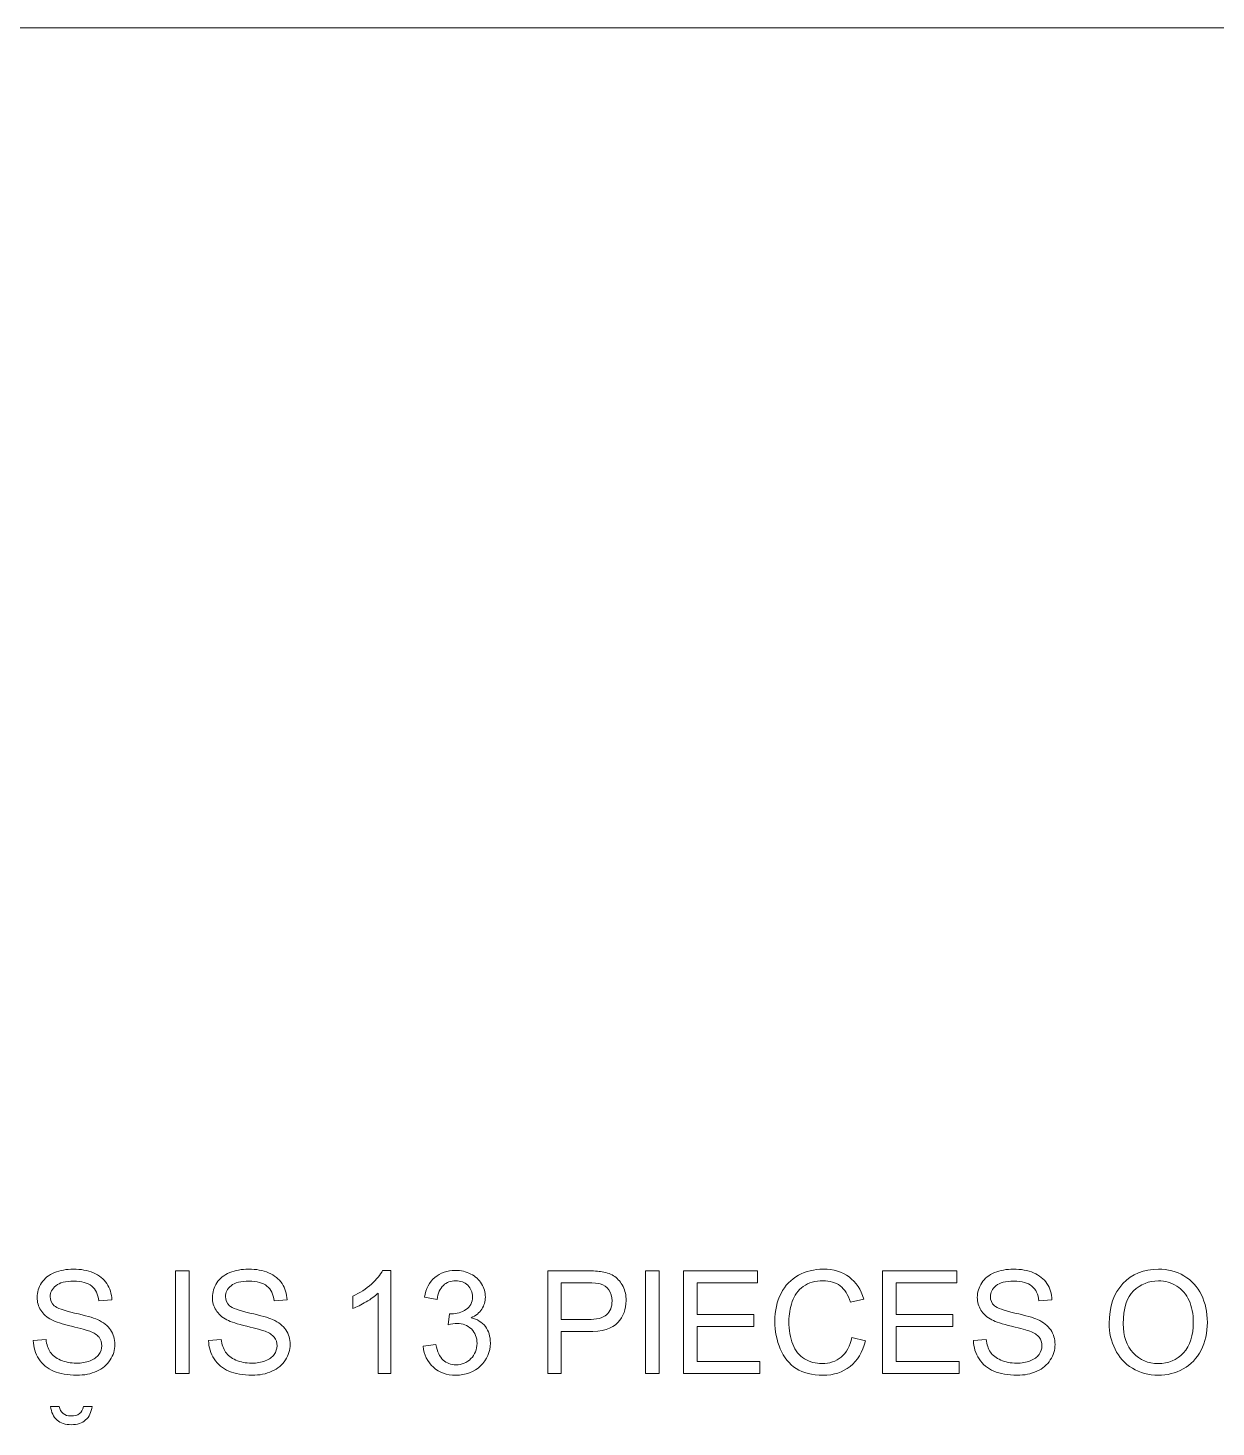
# Model space of a CAD drawing. Header units: millimetres. Extents: x -712 to 738, y -887 to 928.
# Drawn here: x -183.1 to -113, y 505 to 587.6 of the extents above; entities that cross this region are included whole.
import ezdxf

# ---------------------------------------------------------------- set-up
doc = ezdxf.new("R2010")
doc.units = ezdxf.units.MM
doc.header["$MEASUREMENT"] = 0
doc.layers.add('layer 1', color=7, linetype='Continuous')

msp = doc.modelspace()

# ---------------------------------------------------------------- linework, layer by layer
at = {"layer": 'layer 1', "lineweight": 9}
msp.add_open_spline([(-681.7377, -887.4186), (-681.7377, -887.4186), (706.7376, -887.4186), (706.7376, -887.4186), (706.7376, -887.4186), (723.657, -887.4186), (737.5, -873.5754), (737.5, -856.6561), (737.5, -856.6561), (737.5, -856.6561), (737.5, 556.8187), (737.5, 556.8187), (737.5, 556.8187), (737.5, 573.7381), (723.657, 587.5812), (706.7376, 587.5812), (706.7376, 587.5812), (706.7376, 587.5812), (-681.7377, 587.5812), (-681.7377, 587.5812), (-681.7377, 587.5812), (-698.657, 587.5812), (-712.5, 573.7381), (-712.5, 556.8187), (-712.5, 556.8187), (-712.5, 556.8187), (-712.5, -856.6561), (-712.5, -856.6561), (-712.5, -856.6561), (-712.5, -873.5754), (-698.657, -887.4186), (-681.7377, -887.4186)], degree=3, knots=[0, 0, 0, 0, 0.1111111, 0.1111111, 0.1111111, 0.1111111, 0.2222222, 0.2222222, 0.2222222, 0.2222222, 0.3333333, 0.3333333, 0.3333333, 0.3333333, 0.4444444, 0.4444444, 0.4444444, 0.4444444, 0.5555556, 0.5555556, 0.5555556, 0.5555556, 0.6666667, 0.6666667, 0.6666667, 0.6666667, 0.7777778, 0.7777778, 0.7777778, 0.7777778, 1, 1, 1, 1], dxfattribs=at)
at = {"layer": 'layer 1', "color": 250, "lineweight": 9}
for points, knots in [([(-182.8118, 510.079), (-182.8118, 510.079), (-182.0583, 510.1468), (-182.0583, 510.1468), (-182.0583, 510.1468), (-182.023, 509.842), (-181.9397, 509.5922), (-181.8085, 509.3961), (-181.8085, 509.3961), (-181.6773, 509.2014), (-181.4741, 509.0433), (-181.1989, 508.922), (-181.1989, 508.922), (-180.9238, 508.802), (-180.6134, 508.7414), (-180.2691, 508.7414), (-180.2691, 508.7414), (-179.9629, 508.7414), (-179.6934, 508.7865), (-179.4591, 508.8782), (-179.4591, 508.8782), (-179.2249, 508.97), (-179.0514, 509.0955), (-178.9371, 509.255), (-178.9371, 509.255), (-178.8228, 509.4144), (-178.7649, 509.588), (-178.7649, 509.7742), (-178.7649, 509.7742), (-178.7649, 509.9633), (-178.8199, 510.1284), (-178.93, 510.2709), (-178.93, 510.2709), (-179.0401, 510.412), (-179.2221, 510.5306), (-179.4761, 510.6279), (-179.4761, 510.6279), (-179.6383, 510.69), (-179.9982, 510.7888), (-180.5555, 510.9228), (-180.5555, 510.9228), (-181.1129, 511.0569), (-181.5023, 511.1825), (-181.7253, 511.301), (-181.7253, 511.301), (-182.0145, 511.4534), (-182.229, 511.6425), (-182.3701, 511.8668), (-182.3701, 511.8668), (-182.5126, 512.0912), (-182.5832, 512.3437), (-182.5832, 512.6217), (-182.5832, 512.6217), (-182.5832, 512.9293), (-182.4957, 513.2158), (-182.3221, 513.481), (-182.3221, 513.481), (-182.1486, 513.7477), (-181.896, 513.9495), (-181.5616, 514.0878), (-181.5616, 514.0878), (-181.2286, 514.2261), (-180.8575, 514.2952), (-180.4497, 514.2952), (-180.4497, 514.2952), (-180.001, 514.2952), (-179.6045, 514.2232), (-179.2616, 514.0779), (-179.2616, 514.0779), (-178.9187, 513.934), (-178.6549, 513.7209), (-178.47, 513.4387), (-178.47, 513.4387), (-178.2852, 513.1579), (-178.1864, 512.839), (-178.1723, 512.4834), (-178.1723, 512.4834), (-178.1723, 512.4834), (-178.9427, 512.4242), (-178.9427, 512.4242), (-178.9427, 512.4242), (-178.9836, 512.8066), (-179.1233, 513.0958), (-179.3618, 513.2905), (-179.3618, 513.2905), (-179.6002, 513.4867), (-179.953, 513.584), (-180.4186, 513.584), (-180.4186, 513.584), (-180.904, 513.584), (-181.2582, 513.4951), (-181.4797, 513.3173), (-181.4797, 513.3173), (-181.7013, 513.1396), (-181.8127, 512.9251), (-181.8127, 512.6739), (-181.8127, 512.6739), (-181.8127, 512.4566), (-181.7337, 512.2774), (-181.5771, 512.1363), (-181.5771, 512.1363), (-181.4219, 511.9966), (-181.0197, 511.8513), (-180.3678, 511.7045), (-180.3678, 511.7045), (-179.7159, 511.5564), (-179.2687, 511.428), (-179.026, 511.3179), (-179.026, 511.3179), (-178.6746, 511.1556), (-178.4136, 510.951), (-178.2457, 510.7013), (-178.2457, 510.7013), (-178.0777, 510.4529), (-177.9945, 510.1665), (-177.9945, 509.842), (-177.9945, 509.842), (-177.9945, 509.5188), (-178.0862, 509.2169), (-178.271, 508.9319), (-178.271, 508.9319), (-178.4559, 508.6468), (-178.7198, 508.4253), (-179.0655, 508.2673), (-179.0655, 508.2673), (-179.4112, 508.1092), (-179.7992, 508.0302), (-180.2324, 508.0302), (-180.2324, 508.0302), (-180.7799, 508.0302), (-181.2385, 508.1106), (-181.6081, 508.2701), (-181.6081, 508.2701), (-181.9792, 508.4295), (-182.2685, 508.6694), (-182.4788, 508.9911), (-182.4788, 508.9911), (-182.6904, 509.3114), (-182.8005, 509.6741), (-182.8118, 510.079)], [0, 0, 0, 0, 0.0277778, 0.0277778, 0.0277778, 0.0277778, 0.0555556, 0.0555556, 0.0555556, 0.0555556, 0.0833333, 0.0833333, 0.0833333, 0.0833333, 0.1111111, 0.1111111, 0.1111111, 0.1111111, 0.1388889, 0.1388889, 0.1388889, 0.1388889, 0.1666667, 0.1666667, 0.1666667, 0.1666667, 0.1944444, 0.1944444, 0.1944444, 0.1944444, 0.2222222, 0.2222222, 0.2222222, 0.2222222, 0.25, 0.25, 0.25, 0.25, 0.2777778, 0.2777778, 0.2777778, 0.2777778, 0.3055556, 0.3055556, 0.3055556, 0.3055556, 0.3333333, 0.3333333, 0.3333333, 0.3333333, 0.3611111, 0.3611111, 0.3611111, 0.3611111, 0.3888889, 0.3888889, 0.3888889, 0.3888889, 0.4166667, 0.4166667, 0.4166667, 0.4166667, 0.4444444, 0.4444444, 0.4444444, 0.4444444, 0.4722222, 0.4722222, 0.4722222, 0.4722222, 0.5, 0.5, 0.5, 0.5, 0.5277778, 0.5277778, 0.5277778, 0.5277778, 0.5555556, 0.5555556, 0.5555556, 0.5555556, 0.5833333, 0.5833333, 0.5833333, 0.5833333, 0.6111111, 0.6111111, 0.6111111, 0.6111111, 0.6388889, 0.6388889, 0.6388889, 0.6388889, 0.6666667, 0.6666667, 0.6666667, 0.6666667, 0.6944444, 0.6944444, 0.6944444, 0.6944444, 0.7222222, 0.7222222, 0.7222222, 0.7222222, 0.75, 0.75, 0.75, 0.75, 0.7777778, 0.7777778, 0.7777778, 0.7777778, 0.8055556, 0.8055556, 0.8055556, 0.8055556, 0.8333333, 0.8333333, 0.8333333, 0.8333333, 0.8611111, 0.8611111, 0.8611111, 0.8611111, 0.8888889, 0.8888889, 0.8888889, 0.8888889, 0.9166667, 0.9166667, 0.9166667, 0.9166667, 0.9444444, 0.9444444, 0.9444444, 0.9444444, 1, 1, 1, 1]), ([(-174.4146, 508.1318), (-174.4146, 508.1318), (-174.4146, 514.1936), (-174.4146, 514.1936), (-174.4146, 514.1936), (-174.4146, 514.1936), (-173.6104, 514.1936), (-173.6104, 514.1936), (-173.6104, 514.1936), (-173.6104, 514.1936), (-173.6104, 508.1318), (-173.6104, 508.1318), (-173.6104, 508.1318), (-173.6104, 508.1318), (-174.4146, 508.1318), (-174.4146, 508.1318)], [0, 0, 0, 0, 0.2, 0.2, 0.2, 0.2, 0.4, 0.4, 0.4, 0.4, 0.6, 0.6, 0.6, 0.6, 1, 1, 1, 1]), ([(-172.4604, 510.079), (-172.4604, 510.079), (-171.7069, 510.1468), (-171.7069, 510.1468), (-171.7069, 510.1468), (-171.6716, 509.842), (-171.5883, 509.5922), (-171.4571, 509.3961), (-171.4571, 509.3961), (-171.3259, 509.2014), (-171.1227, 509.0433), (-170.8475, 508.922), (-170.8475, 508.922), (-170.5724, 508.802), (-170.262, 508.7414), (-169.9177, 508.7414), (-169.9177, 508.7414), (-169.6115, 508.7414), (-169.342, 508.7865), (-169.1077, 508.8782), (-169.1077, 508.8782), (-168.8735, 508.97), (-168.7, 509.0955), (-168.5857, 509.255), (-168.5857, 509.255), (-168.4714, 509.4144), (-168.4135, 509.588), (-168.4135, 509.7742), (-168.4135, 509.7742), (-168.4135, 509.9633), (-168.4685, 510.1284), (-168.5786, 510.2709), (-168.5786, 510.2709), (-168.6887, 510.412), (-168.8707, 510.5306), (-169.1247, 510.6279), (-169.1247, 510.6279), (-169.2869, 510.69), (-169.6468, 510.7888), (-170.2041, 510.9228), (-170.2041, 510.9228), (-170.7615, 511.0569), (-171.1509, 511.1825), (-171.3739, 511.301), (-171.3739, 511.301), (-171.6631, 511.4534), (-171.8776, 511.6425), (-172.0187, 511.8668), (-172.0187, 511.8668), (-172.1612, 512.0912), (-172.2318, 512.3437), (-172.2318, 512.6217), (-172.2318, 512.6217), (-172.2318, 512.9293), (-172.1443, 513.2158), (-171.9707, 513.481), (-171.9707, 513.481), (-171.7972, 513.7477), (-171.5446, 513.9495), (-171.2102, 514.0878), (-171.2102, 514.0878), (-170.8772, 514.2261), (-170.5061, 514.2952), (-170.0983, 514.2952), (-170.0983, 514.2952), (-169.6496, 514.2952), (-169.2531, 514.2232), (-168.9102, 514.0779), (-168.9102, 514.0779), (-168.5673, 513.934), (-168.3035, 513.7209), (-168.1186, 513.4387), (-168.1186, 513.4387), (-167.9338, 513.1579), (-167.835, 512.839), (-167.8209, 512.4834), (-167.8209, 512.4834), (-167.8209, 512.4834), (-168.5913, 512.4242), (-168.5913, 512.4242), (-168.5913, 512.4242), (-168.6322, 512.8066), (-168.7719, 513.0958), (-169.0104, 513.2905), (-169.0104, 513.2905), (-169.2488, 513.4867), (-169.6016, 513.584), (-170.0672, 513.584), (-170.0672, 513.584), (-170.5526, 513.584), (-170.9068, 513.4951), (-171.1283, 513.3173), (-171.1283, 513.3173), (-171.3499, 513.1396), (-171.4613, 512.9251), (-171.4613, 512.6739), (-171.4613, 512.6739), (-171.4613, 512.4566), (-171.3823, 512.2774), (-171.2257, 512.1363), (-171.2257, 512.1363), (-171.0705, 511.9966), (-170.6683, 511.8513), (-170.0164, 511.7045), (-170.0164, 511.7045), (-169.3645, 511.5564), (-168.9173, 511.428), (-168.6746, 511.3179), (-168.6746, 511.3179), (-168.3232, 511.1556), (-168.0622, 510.951), (-167.8943, 510.7013), (-167.8943, 510.7013), (-167.7263, 510.4529), (-167.6431, 510.1665), (-167.6431, 509.842), (-167.6431, 509.842), (-167.6431, 509.5188), (-167.7348, 509.2169), (-167.9196, 508.9319), (-167.9196, 508.9319), (-168.1045, 508.6468), (-168.3684, 508.4253), (-168.7141, 508.2673), (-168.7141, 508.2673), (-169.0598, 508.1092), (-169.4478, 508.0302), (-169.881, 508.0302), (-169.881, 508.0302), (-170.4285, 508.0302), (-170.8871, 508.1106), (-171.2567, 508.2701), (-171.2567, 508.2701), (-171.6278, 508.4295), (-171.9171, 508.6694), (-172.1274, 508.9911), (-172.1274, 508.9911), (-172.339, 509.3114), (-172.4491, 509.6741), (-172.4604, 510.079)], [0, 0, 0, 0, 0.0277778, 0.0277778, 0.0277778, 0.0277778, 0.0555556, 0.0555556, 0.0555556, 0.0555556, 0.0833333, 0.0833333, 0.0833333, 0.0833333, 0.1111111, 0.1111111, 0.1111111, 0.1111111, 0.1388889, 0.1388889, 0.1388889, 0.1388889, 0.1666667, 0.1666667, 0.1666667, 0.1666667, 0.1944444, 0.1944444, 0.1944444, 0.1944444, 0.2222222, 0.2222222, 0.2222222, 0.2222222, 0.25, 0.25, 0.25, 0.25, 0.2777778, 0.2777778, 0.2777778, 0.2777778, 0.3055556, 0.3055556, 0.3055556, 0.3055556, 0.3333333, 0.3333333, 0.3333333, 0.3333333, 0.3611111, 0.3611111, 0.3611111, 0.3611111, 0.3888889, 0.3888889, 0.3888889, 0.3888889, 0.4166667, 0.4166667, 0.4166667, 0.4166667, 0.4444444, 0.4444444, 0.4444444, 0.4444444, 0.4722222, 0.4722222, 0.4722222, 0.4722222, 0.5, 0.5, 0.5, 0.5, 0.5277778, 0.5277778, 0.5277778, 0.5277778, 0.5555556, 0.5555556, 0.5555556, 0.5555556, 0.5833333, 0.5833333, 0.5833333, 0.5833333, 0.6111111, 0.6111111, 0.6111111, 0.6111111, 0.6388889, 0.6388889, 0.6388889, 0.6388889, 0.6666667, 0.6666667, 0.6666667, 0.6666667, 0.6944444, 0.6944444, 0.6944444, 0.6944444, 0.7222222, 0.7222222, 0.7222222, 0.7222222, 0.75, 0.75, 0.75, 0.75, 0.7777778, 0.7777778, 0.7777778, 0.7777778, 0.8055556, 0.8055556, 0.8055556, 0.8055556, 0.8333333, 0.8333333, 0.8333333, 0.8333333, 0.8611111, 0.8611111, 0.8611111, 0.8611111, 0.8888889, 0.8888889, 0.8888889, 0.8888889, 0.9166667, 0.9166667, 0.9166667, 0.9166667, 0.9444444, 0.9444444, 0.9444444, 0.9444444, 1, 1, 1, 1]), ([(-161.7012, 508.1318), (-161.7012, 508.1318), (-162.4462, 508.1318), (-162.4462, 508.1318), (-162.4462, 508.1318), (-162.4462, 508.1318), (-162.4462, 512.8757), (-162.4462, 512.8757), (-162.4462, 512.8757), (-162.6254, 512.7035), (-162.861, 512.5328), (-163.1517, 512.3621), (-163.1517, 512.3621), (-163.4424, 512.1913), (-163.7048, 512.0629), (-163.9363, 511.9783), (-163.9363, 511.9783), (-163.9363, 511.9783), (-163.9363, 512.6979), (-163.9363, 512.6979), (-163.9363, 512.6979), (-163.52, 512.8926), (-163.1559, 513.1297), (-162.8441, 513.4091), (-162.8441, 513.4091), (-162.5323, 513.687), (-162.3107, 513.9565), (-162.1809, 514.219), (-162.1809, 514.219), (-162.1809, 514.219), (-161.7012, 514.219), (-161.7012, 514.219), (-161.7012, 514.219), (-161.7012, 514.219), (-161.7012, 508.1318), (-161.7012, 508.1318)], [0, 0, 0, 0, 0.1, 0.1, 0.1, 0.1, 0.2, 0.2, 0.2, 0.2, 0.3, 0.3, 0.3, 0.3, 0.4, 0.4, 0.4, 0.4, 0.5, 0.5, 0.5, 0.5, 0.6, 0.6, 0.6, 0.6, 0.7, 0.7, 0.7, 0.7, 0.8, 0.8, 0.8, 0.8, 1, 1, 1, 1]), ([(-159.7864, 509.7404), (-159.7864, 509.7404), (-159.0414, 509.842), (-159.0414, 509.842), (-159.0414, 509.842), (-158.9553, 509.4187), (-158.8114, 509.1139), (-158.6068, 508.9276), (-158.6068, 508.9276), (-158.4022, 508.7414), (-158.151, 508.6482), (-157.8533, 508.6482), (-157.8533, 508.6482), (-157.5005, 508.6482), (-157.2028, 508.7696), (-156.9629, 509.0123), (-156.9629, 509.0123), (-156.7231, 509.255), (-156.6031, 509.5555), (-156.6031, 509.9139), (-156.6031, 509.9139), (-156.6031, 510.2554), (-156.7146, 510.5376), (-156.939, 510.7606), (-156.939, 510.7606), (-157.1619, 510.9821), (-157.4455, 511.0936), (-157.7912, 511.0936), (-157.7912, 511.0936), (-157.9323, 511.0936), (-158.1073, 511.0653), (-158.3175, 511.0103), (-158.3175, 511.0103), (-158.3175, 511.0103), (-158.2343, 511.6622), (-158.2343, 511.6622), (-158.2343, 511.6622), (-158.1849, 511.6566), (-158.144, 511.6537), (-158.1143, 511.6537), (-158.1143, 511.6537), (-157.7955, 511.6537), (-157.5104, 511.737), (-157.255, 511.9021), (-157.255, 511.9021), (-157.001, 512.0672), (-156.874, 512.3212), (-156.874, 512.664), (-156.874, 512.664), (-156.874, 512.9364), (-156.9672, 513.1621), (-157.152, 513.3413), (-157.152, 513.3413), (-157.3369, 513.5205), (-157.5753, 513.6094), (-157.8674, 513.6094), (-157.8674, 513.6094), (-158.1581, 513.6094), (-158.3994, 513.5177), (-158.5927, 513.3343), (-158.5927, 513.3343), (-158.786, 513.1508), (-158.9102, 512.8757), (-158.9652, 512.5088), (-158.9652, 512.5088), (-158.9652, 512.5088), (-159.7102, 512.6443), (-159.7102, 512.6443), (-159.7102, 512.6443), (-159.6185, 513.1438), (-159.4125, 513.5318), (-159.0894, 513.807), (-159.0894, 513.807), (-158.7677, 514.0821), (-158.3655, 514.219), (-157.8858, 514.219), (-157.8858, 514.219), (-157.5556, 514.219), (-157.2508, 514.1484), (-156.9728, 514.0059), (-156.9728, 514.0059), (-156.6934, 513.8648), (-156.4804, 513.6715), (-156.3336, 513.4274), (-156.3336, 513.4274), (-156.1855, 513.1819), (-156.1121, 512.9223), (-156.1121, 512.6471), (-156.1121, 512.6471), (-156.1121, 512.3861), (-156.1826, 512.149), (-156.3223, 511.9345), (-156.3223, 511.9345), (-156.4634, 511.7201), (-156.6723, 511.5493), (-156.9474, 511.4223), (-156.9474, 511.4223), (-156.589, 511.3405), (-156.311, 511.1683), (-156.1121, 510.9073), (-156.1121, 510.9073), (-155.9145, 510.6477), (-155.8158, 510.3203), (-155.8158, 509.9295), (-155.8158, 509.9295), (-155.8158, 509.4003), (-156.0091, 508.9502), (-156.3943, 508.5819), (-156.3943, 508.5819), (-156.7809, 508.2136), (-157.2691, 508.0302), (-157.8589, 508.0302), (-157.8589, 508.0302), (-158.3909, 508.0302), (-158.8326, 508.1897), (-159.1839, 508.5071), (-159.1839, 508.5071), (-159.5367, 508.8246), (-159.737, 509.2352), (-159.7864, 509.7404)], [0, 0, 0, 0, 0.0322581, 0.0322581, 0.0322581, 0.0322581, 0.0645161, 0.0645161, 0.0645161, 0.0645161, 0.0967742, 0.0967742, 0.0967742, 0.0967742, 0.1290323, 0.1290323, 0.1290323, 0.1290323, 0.1612903, 0.1612903, 0.1612903, 0.1612903, 0.1935484, 0.1935484, 0.1935484, 0.1935484, 0.2258065, 0.2258065, 0.2258065, 0.2258065, 0.2580645, 0.2580645, 0.2580645, 0.2580645, 0.2903226, 0.2903226, 0.2903226, 0.2903226, 0.3225806, 0.3225806, 0.3225806, 0.3225806, 0.3548387, 0.3548387, 0.3548387, 0.3548387, 0.3870968, 0.3870968, 0.3870968, 0.3870968, 0.4193548, 0.4193548, 0.4193548, 0.4193548, 0.4516129, 0.4516129, 0.4516129, 0.4516129, 0.483871, 0.483871, 0.483871, 0.483871, 0.516129, 0.516129, 0.516129, 0.516129, 0.5483871, 0.5483871, 0.5483871, 0.5483871, 0.5806452, 0.5806452, 0.5806452, 0.5806452, 0.6129032, 0.6129032, 0.6129032, 0.6129032, 0.6451613, 0.6451613, 0.6451613, 0.6451613, 0.6774194, 0.6774194, 0.6774194, 0.6774194, 0.7096774, 0.7096774, 0.7096774, 0.7096774, 0.7419355, 0.7419355, 0.7419355, 0.7419355, 0.7741935, 0.7741935, 0.7741935, 0.7741935, 0.8064516, 0.8064516, 0.8064516, 0.8064516, 0.8387097, 0.8387097, 0.8387097, 0.8387097, 0.8709677, 0.8709677, 0.8709677, 0.8709677, 0.9032258, 0.9032258, 0.9032258, 0.9032258, 0.9354839, 0.9354839, 0.9354839, 0.9354839, 1, 1, 1, 1]), ([(-152.4293, 508.1318), (-152.4293, 508.1318), (-152.4293, 514.1936), (-152.4293, 514.1936), (-152.4293, 514.1936), (-152.4293, 514.1936), (-150.1406, 514.1936), (-150.1406, 514.1936), (-150.1406, 514.1936), (-149.7385, 514.1936), (-149.4309, 514.1738), (-149.2178, 514.1357), (-149.2178, 514.1357), (-148.9201, 514.0864), (-148.6703, 513.9918), (-148.4685, 513.8535), (-148.4685, 513.8535), (-148.2668, 513.7138), (-148.1045, 513.5191), (-147.9817, 513.2694), (-147.9817, 513.2694), (-147.859, 513.0196), (-147.7983, 512.7445), (-147.7983, 512.4439), (-147.7983, 512.4439), (-147.7983, 511.9303), (-147.962, 511.4943), (-148.2907, 511.1387), (-148.2907, 511.1387), (-148.6181, 510.7817), (-149.2121, 510.6039), (-150.0701, 510.6039), (-150.0701, 510.6039), (-150.0701, 510.6039), (-151.625, 510.6039), (-151.625, 510.6039), (-151.625, 510.6039), (-151.625, 510.6039), (-151.625, 508.1318), (-151.625, 508.1318), (-151.625, 508.1318), (-151.625, 508.1318), (-152.4293, 508.1318), (-152.4293, 508.1318)], [0, 0, 0, 0, 0.0833333, 0.0833333, 0.0833333, 0.0833333, 0.1666667, 0.1666667, 0.1666667, 0.1666667, 0.25, 0.25, 0.25, 0.25, 0.3333333, 0.3333333, 0.3333333, 0.3333333, 0.4166667, 0.4166667, 0.4166667, 0.4166667, 0.5, 0.5, 0.5, 0.5, 0.5833333, 0.5833333, 0.5833333, 0.5833333, 0.6666667, 0.6666667, 0.6666667, 0.6666667, 0.75, 0.75, 0.75, 0.75, 0.8333333, 0.8333333, 0.8333333, 0.8333333, 1, 1, 1, 1]), ([(-146.6468, 508.1318), (-146.6468, 508.1318), (-146.6468, 514.1936), (-146.6468, 514.1936), (-146.6468, 514.1936), (-146.6468, 514.1936), (-145.8426, 514.1936), (-145.8426, 514.1936), (-145.8426, 514.1936), (-145.8426, 514.1936), (-145.8426, 508.1318), (-145.8426, 508.1318), (-145.8426, 508.1318), (-145.8426, 508.1318), (-146.6468, 508.1318), (-146.6468, 508.1318)], [0, 0, 0, 0, 0.2, 0.2, 0.2, 0.2, 0.4, 0.4, 0.4, 0.4, 0.6, 0.6, 0.6, 0.6, 1, 1, 1, 1]), ([(-144.4132, 508.1318), (-144.4132, 508.1318), (-144.4132, 514.1936), (-144.4132, 514.1936), (-144.4132, 514.1936), (-144.4132, 514.1936), (-140.0361, 514.1936), (-140.0361, 514.1936), (-140.0361, 514.1936), (-140.0361, 514.1936), (-140.0361, 513.4824), (-140.0361, 513.4824), (-140.0361, 513.4824), (-140.0361, 513.4824), (-143.6089, 513.4824), (-143.6089, 513.4824), (-143.6089, 513.4824), (-143.6089, 513.4824), (-143.6089, 511.6199), (-143.6089, 511.6199), (-143.6089, 511.6199), (-143.6089, 511.6199), (-140.2647, 511.6199), (-140.2647, 511.6199), (-140.2647, 511.6199), (-140.2647, 511.6199), (-140.2647, 510.9087), (-140.2647, 510.9087), (-140.2647, 510.9087), (-140.2647, 510.9087), (-143.6089, 510.9087), (-143.6089, 510.9087), (-143.6089, 510.9087), (-143.6089, 510.9087), (-143.6089, 508.843), (-143.6089, 508.843), (-143.6089, 508.843), (-143.6089, 508.843), (-139.8922, 508.843), (-139.8922, 508.843), (-139.8922, 508.843), (-139.8922, 508.843), (-139.8922, 508.1318), (-139.8922, 508.1318), (-139.8922, 508.1318), (-139.8922, 508.1318), (-144.4132, 508.1318), (-144.4132, 508.1318)], [0, 0, 0, 0, 0.0769231, 0.0769231, 0.0769231, 0.0769231, 0.1538462, 0.1538462, 0.1538462, 0.1538462, 0.2307692, 0.2307692, 0.2307692, 0.2307692, 0.3076923, 0.3076923, 0.3076923, 0.3076923, 0.3846154, 0.3846154, 0.3846154, 0.3846154, 0.4615385, 0.4615385, 0.4615385, 0.4615385, 0.5384615, 0.5384615, 0.5384615, 0.5384615, 0.6153846, 0.6153846, 0.6153846, 0.6153846, 0.6923077, 0.6923077, 0.6923077, 0.6923077, 0.7692308, 0.7692308, 0.7692308, 0.7692308, 0.8461538, 0.8461538, 0.8461538, 0.8461538, 1, 1, 1, 1]), ([(-134.4653, 510.2582), (-134.4653, 510.2582), (-133.6611, 510.055), (-133.6611, 510.055), (-133.6611, 510.055), (-133.829, 509.3961), (-134.1309, 508.8952), (-134.5669, 508.5495), (-134.5669, 508.5495), (-135.0029, 508.2038), (-135.5363, 508.0302), (-136.167, 508.0302), (-136.167, 508.0302), (-136.8189, 508.0302), (-137.3495, 508.1628), (-137.7587, 508.4295), (-137.7587, 508.4295), (-138.1679, 508.6948), (-138.4783, 509.08), (-138.6914, 509.5838), (-138.6914, 509.5838), (-138.9045, 510.0889), (-139.0117, 510.6293), (-139.0117, 511.2079), (-139.0117, 511.2079), (-139.0117, 511.8386), (-138.8918, 512.3889), (-138.6505, 512.8588), (-138.6505, 512.8588), (-138.4092, 513.3286), (-138.0663, 513.6856), (-137.6218, 513.9297), (-137.6218, 513.9297), (-137.1773, 514.1738), (-136.6877, 514.2952), (-136.1543, 514.2952), (-136.1543, 514.2952), (-135.5476, 514.2952), (-135.0382, 514.1414), (-134.6262, 513.8324), (-134.6262, 513.8324), (-134.2128, 513.5234), (-133.9249, 513.0902), (-133.7626, 512.5314), (-133.7626, 512.5314), (-133.7626, 512.5314), (-134.55, 512.3451), (-134.55, 512.3451), (-134.55, 512.3451), (-134.6897, 512.7854), (-134.8943, 513.1071), (-135.161, 513.3075), (-135.161, 513.3075), (-135.4277, 513.5092), (-135.7635, 513.6094), (-136.1685, 513.6094), (-136.1685, 513.6094), (-136.6327, 513.6094), (-137.0221, 513.498), (-137.334, 513.275), (-137.334, 513.275), (-137.6458, 513.0521), (-137.8659, 512.7515), (-137.9915, 512.3762), (-137.9915, 512.3762), (-138.1185, 511.9994), (-138.182, 511.6114), (-138.182, 511.2121), (-138.182, 511.2121), (-138.182, 510.6971), (-138.1072, 510.2469), (-137.9576, 509.8631), (-137.9576, 509.8631), (-137.8081, 509.4779), (-137.5753, 509.1915), (-137.2592, 509.001), (-137.2592, 509.001), (-136.9431, 508.8105), (-136.6016, 508.716), (-136.2334, 508.716), (-136.2334, 508.716), (-135.7847, 508.716), (-135.4065, 508.8458), (-135.0961, 509.104), (-135.0961, 509.104), (-134.7856, 509.3636), (-134.5754, 509.7474), (-134.4653, 510.2582)], [0, 0, 0, 0, 0.0434783, 0.0434783, 0.0434783, 0.0434783, 0.0869565, 0.0869565, 0.0869565, 0.0869565, 0.1304348, 0.1304348, 0.1304348, 0.1304348, 0.173913, 0.173913, 0.173913, 0.173913, 0.2173913, 0.2173913, 0.2173913, 0.2173913, 0.2608696, 0.2608696, 0.2608696, 0.2608696, 0.3043478, 0.3043478, 0.3043478, 0.3043478, 0.3478261, 0.3478261, 0.3478261, 0.3478261, 0.3913043, 0.3913043, 0.3913043, 0.3913043, 0.4347826, 0.4347826, 0.4347826, 0.4347826, 0.4782609, 0.4782609, 0.4782609, 0.4782609, 0.5217391, 0.5217391, 0.5217391, 0.5217391, 0.5652174, 0.5652174, 0.5652174, 0.5652174, 0.6086957, 0.6086957, 0.6086957, 0.6086957, 0.6521739, 0.6521739, 0.6521739, 0.6521739, 0.6956522, 0.6956522, 0.6956522, 0.6956522, 0.7391304, 0.7391304, 0.7391304, 0.7391304, 0.7826087, 0.7826087, 0.7826087, 0.7826087, 0.826087, 0.826087, 0.826087, 0.826087, 0.8695652, 0.8695652, 0.8695652, 0.8695652, 0.9130435, 0.9130435, 0.9130435, 0.9130435, 1, 1, 1, 1]), ([(-132.6522, 508.1318), (-132.6522, 508.1318), (-132.6522, 514.1936), (-132.6522, 514.1936), (-132.6522, 514.1936), (-132.6522, 514.1936), (-128.2751, 514.1936), (-128.2751, 514.1936), (-128.2751, 514.1936), (-128.2751, 514.1936), (-128.2751, 513.4824), (-128.2751, 513.4824), (-128.2751, 513.4824), (-128.2751, 513.4824), (-131.8479, 513.4824), (-131.8479, 513.4824), (-131.8479, 513.4824), (-131.8479, 513.4824), (-131.8479, 511.6199), (-131.8479, 511.6199), (-131.8479, 511.6199), (-131.8479, 511.6199), (-128.5037, 511.6199), (-128.5037, 511.6199), (-128.5037, 511.6199), (-128.5037, 511.6199), (-128.5037, 510.9087), (-128.5037, 510.9087), (-128.5037, 510.9087), (-128.5037, 510.9087), (-131.8479, 510.9087), (-131.8479, 510.9087), (-131.8479, 510.9087), (-131.8479, 510.9087), (-131.8479, 508.843), (-131.8479, 508.843), (-131.8479, 508.843), (-131.8479, 508.843), (-128.1312, 508.843), (-128.1312, 508.843), (-128.1312, 508.843), (-128.1312, 508.843), (-128.1312, 508.1318), (-128.1312, 508.1318), (-128.1312, 508.1318), (-128.1312, 508.1318), (-132.6522, 508.1318), (-132.6522, 508.1318)], [0, 0, 0, 0, 0.0769231, 0.0769231, 0.0769231, 0.0769231, 0.1538462, 0.1538462, 0.1538462, 0.1538462, 0.2307692, 0.2307692, 0.2307692, 0.2307692, 0.3076923, 0.3076923, 0.3076923, 0.3076923, 0.3846154, 0.3846154, 0.3846154, 0.3846154, 0.4615385, 0.4615385, 0.4615385, 0.4615385, 0.5384615, 0.5384615, 0.5384615, 0.5384615, 0.6153846, 0.6153846, 0.6153846, 0.6153846, 0.6923077, 0.6923077, 0.6923077, 0.6923077, 0.7692308, 0.7692308, 0.7692308, 0.7692308, 0.8461538, 0.8461538, 0.8461538, 0.8461538, 1, 1, 1, 1]), ([(-127.2846, 510.079), (-127.2846, 510.079), (-126.5311, 510.1468), (-126.5311, 510.1468), (-126.5311, 510.1468), (-126.4958, 509.842), (-126.4125, 509.5922), (-126.2813, 509.3961), (-126.2813, 509.3961), (-126.1501, 509.2014), (-125.9469, 509.0433), (-125.6717, 508.922), (-125.6717, 508.922), (-125.3966, 508.802), (-125.0862, 508.7414), (-124.7419, 508.7414), (-124.7419, 508.7414), (-124.4357, 508.7414), (-124.1662, 508.7865), (-123.9319, 508.8782), (-123.9319, 508.8782), (-123.6977, 508.97), (-123.5242, 509.0955), (-123.4099, 509.255), (-123.4099, 509.255), (-123.2956, 509.4144), (-123.2377, 509.588), (-123.2377, 509.7742), (-123.2377, 509.7742), (-123.2377, 509.9633), (-123.2927, 510.1284), (-123.4028, 510.2709), (-123.4028, 510.2709), (-123.5129, 510.412), (-123.6949, 510.5306), (-123.9489, 510.6279), (-123.9489, 510.6279), (-124.1111, 510.69), (-124.471, 510.7888), (-125.0283, 510.9228), (-125.0283, 510.9228), (-125.5857, 511.0569), (-125.9751, 511.1825), (-126.1981, 511.301), (-126.1981, 511.301), (-126.4873, 511.4534), (-126.7018, 511.6425), (-126.8429, 511.8668), (-126.8429, 511.8668), (-126.9854, 512.0912), (-127.056, 512.3437), (-127.056, 512.6217), (-127.056, 512.6217), (-127.056, 512.9293), (-126.9685, 513.2158), (-126.7949, 513.481), (-126.7949, 513.481), (-126.6214, 513.7477), (-126.3688, 513.9495), (-126.0344, 514.0878), (-126.0344, 514.0878), (-125.7014, 514.2261), (-125.3303, 514.2952), (-124.9225, 514.2952), (-124.9225, 514.2952), (-124.4738, 514.2952), (-124.0773, 514.2232), (-123.7344, 514.0779), (-123.7344, 514.0779), (-123.3915, 513.934), (-123.1277, 513.7209), (-122.9428, 513.4387), (-122.9428, 513.4387), (-122.758, 513.1579), (-122.6592, 512.839), (-122.6451, 512.4834), (-122.6451, 512.4834), (-122.6451, 512.4834), (-123.4155, 512.4242), (-123.4155, 512.4242), (-123.4155, 512.4242), (-123.4564, 512.8066), (-123.5961, 513.0958), (-123.8346, 513.2905), (-123.8346, 513.2905), (-124.073, 513.4867), (-124.4258, 513.584), (-124.8914, 513.584), (-124.8914, 513.584), (-125.3768, 513.584), (-125.731, 513.4951), (-125.9525, 513.3173), (-125.9525, 513.3173), (-126.1741, 513.1396), (-126.2855, 512.9251), (-126.2855, 512.6739), (-126.2855, 512.6739), (-126.2855, 512.4566), (-126.2065, 512.2774), (-126.0499, 512.1363), (-126.0499, 512.1363), (-125.8947, 511.9966), (-125.4925, 511.8513), (-124.8406, 511.7045), (-124.8406, 511.7045), (-124.1887, 511.5564), (-123.7415, 511.428), (-123.4988, 511.3179), (-123.4988, 511.3179), (-123.1474, 511.1556), (-122.8864, 510.951), (-122.7185, 510.7013), (-122.7185, 510.7013), (-122.5505, 510.4529), (-122.4673, 510.1665), (-122.4673, 509.842), (-122.4673, 509.842), (-122.4673, 509.5188), (-122.559, 509.2169), (-122.7438, 508.9319), (-122.7438, 508.9319), (-122.9287, 508.6468), (-123.1926, 508.4253), (-123.5383, 508.2673), (-123.5383, 508.2673), (-123.884, 508.1092), (-124.272, 508.0302), (-124.7052, 508.0302), (-124.7052, 508.0302), (-125.2527, 508.0302), (-125.7113, 508.1106), (-126.0809, 508.2701), (-126.0809, 508.2701), (-126.452, 508.4295), (-126.7413, 508.6694), (-126.9516, 508.9911), (-126.9516, 508.9911), (-127.1632, 509.3114), (-127.2733, 509.6741), (-127.2846, 510.079)], [0, 0, 0, 0, 0.0277778, 0.0277778, 0.0277778, 0.0277778, 0.0555556, 0.0555556, 0.0555556, 0.0555556, 0.0833333, 0.0833333, 0.0833333, 0.0833333, 0.1111111, 0.1111111, 0.1111111, 0.1111111, 0.1388889, 0.1388889, 0.1388889, 0.1388889, 0.1666667, 0.1666667, 0.1666667, 0.1666667, 0.1944444, 0.1944444, 0.1944444, 0.1944444, 0.2222222, 0.2222222, 0.2222222, 0.2222222, 0.25, 0.25, 0.25, 0.25, 0.2777778, 0.2777778, 0.2777778, 0.2777778, 0.3055556, 0.3055556, 0.3055556, 0.3055556, 0.3333333, 0.3333333, 0.3333333, 0.3333333, 0.3611111, 0.3611111, 0.3611111, 0.3611111, 0.3888889, 0.3888889, 0.3888889, 0.3888889, 0.4166667, 0.4166667, 0.4166667, 0.4166667, 0.4444444, 0.4444444, 0.4444444, 0.4444444, 0.4722222, 0.4722222, 0.4722222, 0.4722222, 0.5, 0.5, 0.5, 0.5, 0.5277778, 0.5277778, 0.5277778, 0.5277778, 0.5555556, 0.5555556, 0.5555556, 0.5555556, 0.5833333, 0.5833333, 0.5833333, 0.5833333, 0.6111111, 0.6111111, 0.6111111, 0.6111111, 0.6388889, 0.6388889, 0.6388889, 0.6388889, 0.6666667, 0.6666667, 0.6666667, 0.6666667, 0.6944444, 0.6944444, 0.6944444, 0.6944444, 0.7222222, 0.7222222, 0.7222222, 0.7222222, 0.75, 0.75, 0.75, 0.75, 0.7777778, 0.7777778, 0.7777778, 0.7777778, 0.8055556, 0.8055556, 0.8055556, 0.8055556, 0.8333333, 0.8333333, 0.8333333, 0.8333333, 0.8611111, 0.8611111, 0.8611111, 0.8611111, 0.8888889, 0.8888889, 0.8888889, 0.8888889, 0.9166667, 0.9166667, 0.9166667, 0.9166667, 0.9444444, 0.9444444, 0.9444444, 0.9444444, 1, 1, 1, 1]), ([(-119.2684, 511.0823), (-119.2684, 512.0869), (-118.9975, 512.8743), (-118.4571, 513.4429), (-118.4571, 513.4429), (-117.9167, 514.0116), (-117.2196, 514.2952), (-116.3645, 514.2952), (-116.3645, 514.2952), (-115.8043, 514.2952), (-115.3006, 514.1611), (-114.8505, 513.8945), (-114.8505, 513.8945), (-114.4018, 513.6278), (-114.0589, 513.2553), (-113.8232, 512.7769), (-113.8232, 512.7769), (-113.5876, 512.3), (-113.4691, 511.7582), (-113.4691, 511.1528), (-113.4691, 511.1528), (-113.4691, 510.539), (-113.5932, 509.9887), (-113.8416, 509.5047), (-113.8416, 509.5047), (-114.0899, 509.0193), (-114.4413, 508.6525), (-114.8956, 508.4041), (-114.8956, 508.4041), (-115.3514, 508.1544), (-115.8424, 508.0302), (-116.3687, 508.0302), (-116.3687, 508.0302), (-116.9402, 508.0302), (-117.4496, 508.1685), (-117.8997, 508.4436), (-117.8997, 508.4436), (-118.3484, 508.7188), (-118.6899, 509.0941), (-118.9213, 509.5711), (-118.9213, 509.5711), (-119.1527, 510.0466), (-119.2684, 510.5503), (-119.2684, 511.0823)], [0, 0, 0, 0, 0.0833333, 0.0833333, 0.0833333, 0.0833333, 0.1666667, 0.1666667, 0.1666667, 0.1666667, 0.25, 0.25, 0.25, 0.25, 0.3333333, 0.3333333, 0.3333333, 0.3333333, 0.4166667, 0.4166667, 0.4166667, 0.4166667, 0.5, 0.5, 0.5, 0.5, 0.5833333, 0.5833333, 0.5833333, 0.5833333, 0.6666667, 0.6666667, 0.6666667, 0.6666667, 0.75, 0.75, 0.75, 0.75, 0.8333333, 0.8333333, 0.8333333, 0.8333333, 1, 1, 1, 1]), ([(-151.625, 511.3151), (-151.625, 511.3151), (-150.0588, 511.3151), (-150.0588, 511.3151), (-150.0588, 511.3151), (-149.5395, 511.3151), (-149.1726, 511.411), (-148.9539, 511.6044), (-148.9539, 511.6044), (-148.7366, 511.7977), (-148.628, 512.0686), (-148.628, 512.4199), (-148.628, 512.4199), (-148.628, 512.6725), (-148.6915, 512.8898), (-148.8199, 513.0704), (-148.8199, 513.0704), (-148.9483, 513.251), (-149.1176, 513.371), (-149.3264, 513.4288), (-149.3264, 513.4288), (-149.4619, 513.4641), (-149.7117, 513.4824), (-150.0743, 513.4824), (-150.0743, 513.4824), (-150.0743, 513.4824), (-151.625, 513.4824), (-151.625, 513.4824), (-151.625, 513.4824), (-151.625, 513.4824), (-151.625, 511.3151), (-151.625, 511.3151)], [0, 0, 0, 0, 0.1111111, 0.1111111, 0.1111111, 0.1111111, 0.2222222, 0.2222222, 0.2222222, 0.2222222, 0.3333333, 0.3333333, 0.3333333, 0.3333333, 0.4444444, 0.4444444, 0.4444444, 0.4444444, 0.5555556, 0.5555556, 0.5555556, 0.5555556, 0.6666667, 0.6666667, 0.6666667, 0.6666667, 0.7777778, 0.7777778, 0.7777778, 0.7777778, 1, 1, 1, 1]), ([(-118.4387, 511.0682), (-118.4387, 510.3387), (-118.2426, 509.7644), (-117.8503, 509.3453), (-117.8503, 509.3453), (-117.4581, 508.9262), (-116.9656, 508.716), (-116.373, 508.716), (-116.373, 508.716), (-115.7691, 508.716), (-115.2738, 508.9276), (-114.8829, 509.3509), (-114.8829, 509.3509), (-114.4935, 509.7742), (-114.2988, 510.3753), (-114.2988, 511.1542), (-114.2988, 511.1542), (-114.2988, 511.6467), (-114.382, 512.077), (-114.5485, 512.4439), (-114.5485, 512.4439), (-114.715, 512.8108), (-114.9591, 513.0958), (-115.2794, 513.2976), (-115.2794, 513.2976), (-115.6011, 513.4994), (-115.961, 513.601), (-116.3603, 513.601), (-116.3603, 513.601), (-116.9275, 513.601), (-117.4157, 513.4062), (-117.8249, 513.0168), (-117.8249, 513.0168), (-118.2341, 512.6274), (-118.4387, 511.9783), (-118.4387, 511.0682)], [0, 0, 0, 0, 0.1, 0.1, 0.1, 0.1, 0.2, 0.2, 0.2, 0.2, 0.3, 0.3, 0.3, 0.3, 0.4, 0.4, 0.4, 0.4, 0.5, 0.5, 0.5, 0.5, 0.6, 0.6, 0.6, 0.6, 0.7, 0.7, 0.7, 0.7, 0.8, 0.8, 0.8, 0.8, 1, 1, 1, 1]), ([(-179.8497, 506.1917), (-179.8497, 506.1917), (-179.3418, 506.1917), (-179.3418, 506.1917), (-179.3418, 506.1917), (-179.3827, 505.8432), (-179.5097, 505.5751), (-179.7213, 505.3888), (-179.7213, 505.3888), (-179.933, 505.2011), (-180.2138, 505.108), (-180.5651, 505.108), (-180.5651, 505.108), (-180.9179, 505.108), (-181.2001, 505.2011), (-181.4103, 505.386), (-181.4103, 505.386), (-181.6206, 505.5722), (-181.7476, 505.8403), (-181.7885, 506.1917), (-181.7885, 506.1917), (-181.7885, 506.1917), (-181.2805, 506.1917), (-181.2805, 506.1917), (-181.2805, 506.1917), (-181.2424, 506.0012), (-181.1648, 505.8587), (-181.0505, 505.7656), (-181.0505, 505.7656), (-180.9362, 505.671), (-180.781, 505.6245), (-180.5877, 505.6245), (-180.5877, 505.6245), (-180.3634, 505.6245), (-180.194, 505.6696), (-180.0797, 505.7613), (-180.0797, 505.7613), (-179.9654, 505.8516), (-179.8878, 505.9956), (-179.8497, 506.1917)], [0, 0, 0, 0, 0.0909091, 0.0909091, 0.0909091, 0.0909091, 0.1818182, 0.1818182, 0.1818182, 0.1818182, 0.2727273, 0.2727273, 0.2727273, 0.2727273, 0.3636364, 0.3636364, 0.3636364, 0.3636364, 0.4545455, 0.4545455, 0.4545455, 0.4545455, 0.5454545, 0.5454545, 0.5454545, 0.5454545, 0.6363636, 0.6363636, 0.6363636, 0.6363636, 0.7272727, 0.7272727, 0.7272727, 0.7272727, 0.8181818, 0.8181818, 0.8181818, 0.8181818, 1, 1, 1, 1])]:
    msp.add_open_spline(points, degree=3, knots=knots, dxfattribs=at)

doc.saveas('drawing.dxf')
